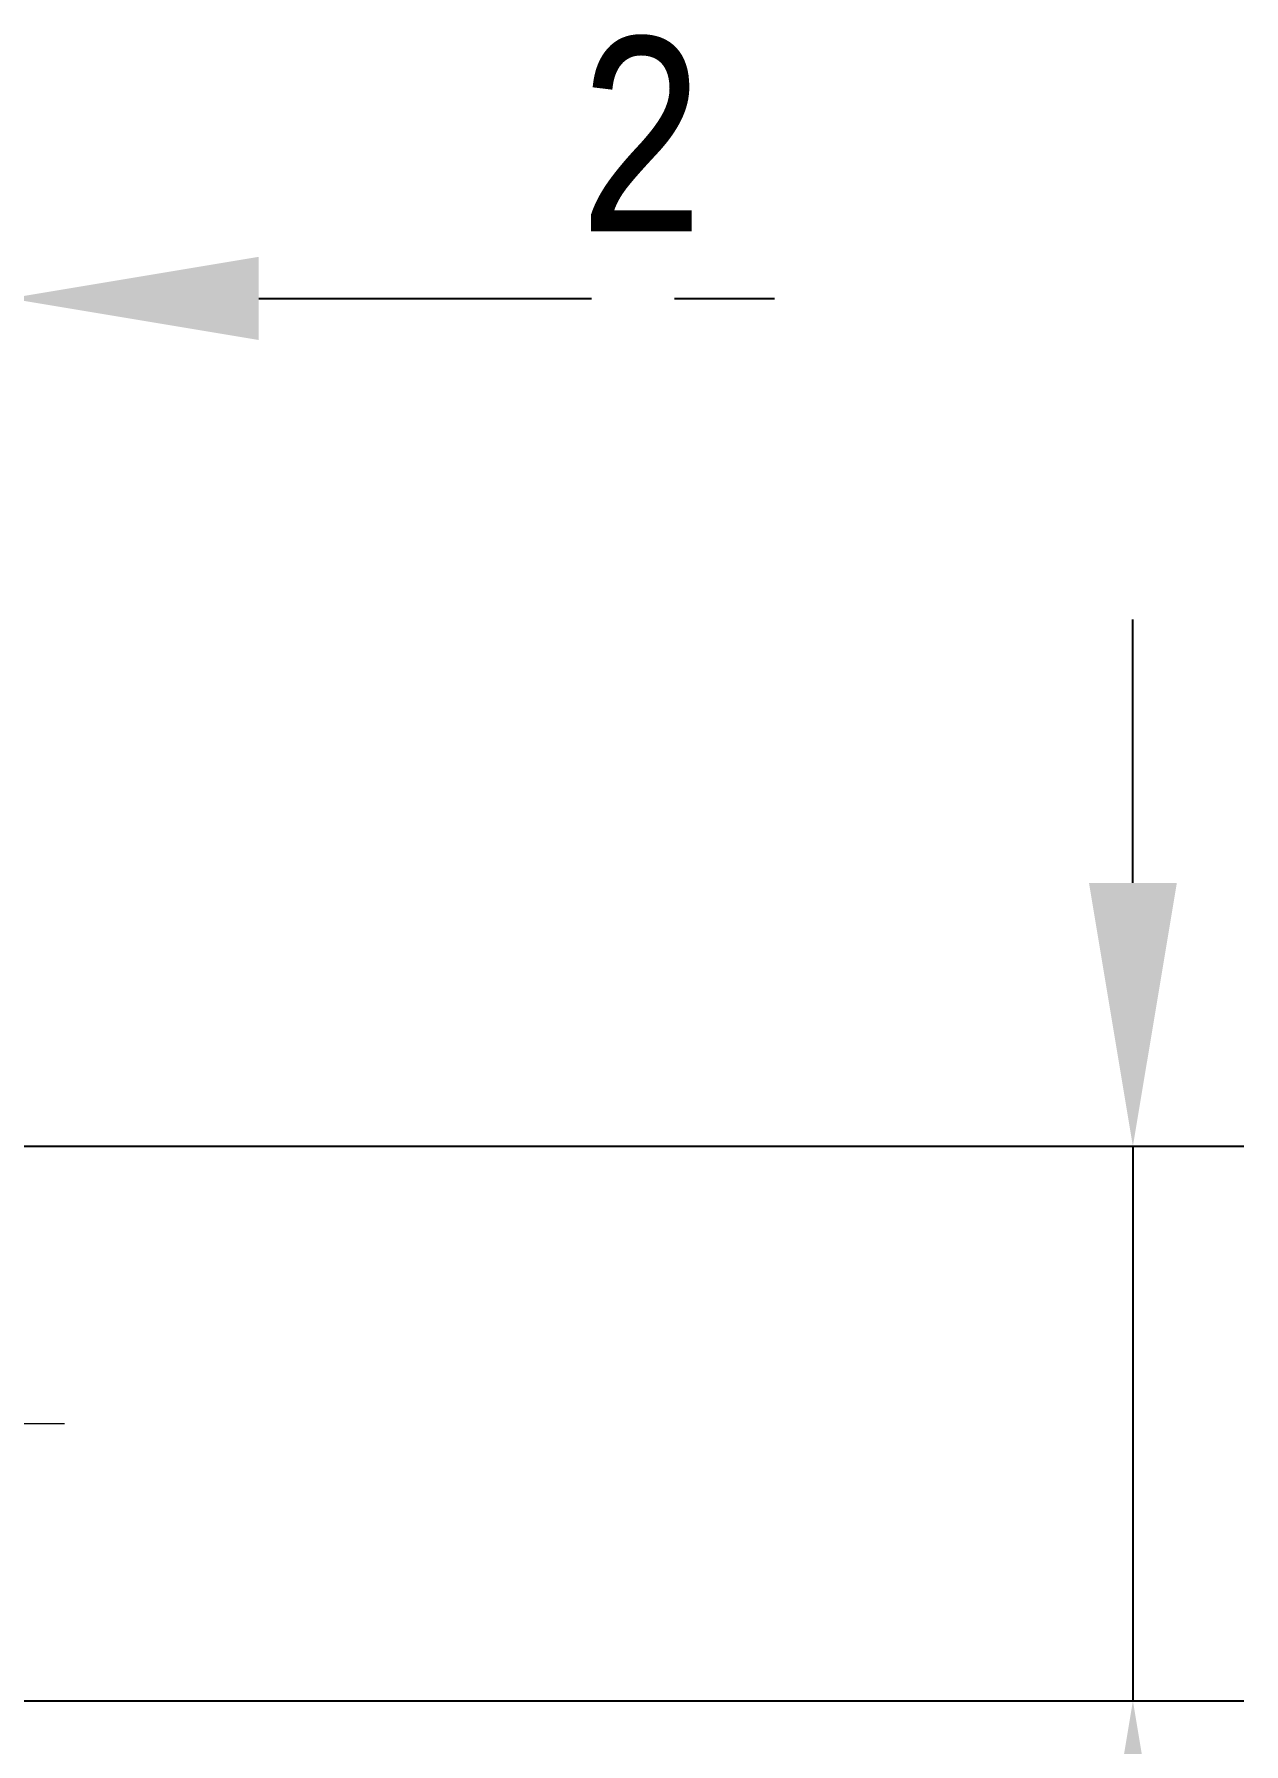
# Model space of a CAD drawing. Header units: millimetres. Extents: x -80 to 17556, y -2605 to 646.
# Drawn here: x 502.69 to 524.51, y 283.95 to 314.78 of the extents above; entities that cross this region are included whole.
import ezdxf

# ---------------------------------------------------------------- set-up
doc = ezdxf.new("R2010")
doc.units = ezdxf.units.MM
doc.header["$LTSCALE"] = 2
doc.linetypes.add('DASH', pattern=[3.75, 3, -0.75])
doc.linetypes.add('LONGDASH_DASH', pattern=[10.5, 6, -0.75, 3, -0.75])
for name, color, linetype, lineweight in [('2', 7, 'Continuous', 25), ('3', 1, 'DASH', 35), ('4', 2, 'LONGDASH_DASH', 25), ('SK4', 2, 'LONGDASH_DASH', 25)]:
    doc.layers.add(name, color=color, linetype=linetype, lineweight=lineweight)
doc.styles.add('blockfont', font='simplex.shx')
doc.styles.add('MONOSPACE821BT', font='monos.ttf', dxfattribs={"width": 0.8})
doc.styles.add('S07', font='simplex.shx', dxfattribs={"width": 0.7})
doc.dimstyles.get("Standard").update_dxf_attribs({"dimtxt": 0.18, "dimasz": 0.18, "dimexe": 0.18, "dimexo": 0.0625, "dimgap": 0.09, "dimtad": 0, "dimtih": 1, "dimtoh": 1, "dimzin": 0, "dimdsep": 46, "dimtxsty": 'Standard', "dimcen": 0.09, "dimadec": 0, "dimazin": 0, "dimtfac": 1, "dimtofl": 0, "dimtmove": 2, "dimatfit": 3, "dimfxl": 1, "dimtolj": 1, "dimarcsym": 0})
doc.dimstyles.new('WALTER_1$0', dxfattribs={"dimtxt": 3.5, "dimasz": 4.5, "dimexe": 1.5, "dimexo": 0, "dimgap": 1.2, "dimtad": 1, "dimdec": 3, "dimdsep": 46, "dimtxsty": 'S07', "dimcen": 2.3, "dimclrd": 256, "dimclre": 256, "dimclrt": 256, "dimadec": 0, "dimazin": 0, "dimtfac": 0.6, "dimtdec": 3, "dimtmove": 0, "dimatfit": 3, "dimfxl": 1, "dimtolj": 1, "dimarcsym": 0})

# ---------------------------------------------------------------- blocks, each defined once
blk = doc.blocks.new('*D40')
at = {"layer": '2', "color": 7, "linetype": 'Continuous', "lineweight": -2, "transparency": 16777216}
for p, q in [((163.541, 46.36), (163.541, 51.11)), ((140.275, 41.61), (165.541, 41.61)), ((163.541, 41.61), (163.541, 31.61)), ((140.275, 31.61), (165.541, 31.61)), ((163.541, 26.86), (163.541, 0))]:
    blk.add_line(p, q, dxfattribs=at)
at = {"layer": '2', "color": 7, "linetype": 'Continuous', "transparency": 16777216}
for points in [[(162.749, 46.36), (164.333, 46.36), (163.541, 41.61)], [(162.749, 26.86), (164.333, 26.86), (163.541, 31.61)]]:
    blk.add_solid(points, dxfattribs=at)
at = {"layer": 'Defpoints', "color": 0, "linetype": 'Continuous', "transparency": 16777216}
for p in [(140.275, 41.61), (140.275, 31.61), (163.541, 31.61)]:
    blk.add_point(p, dxfattribs=at)
at = {"layer": '2', "color": 7, "linetype": 'Continuous', "lineweight": 13, "transparency": 16777216, "insert": (158.971, 8.161), "char_height": 4.57, "attachment_point": 5, "rotation": 90, "style": 'blockfont'}
blk.add_mtext('\\A1;M10', dxfattribs=at)
blk = doc.blocks.new('*D36')
at = {"layer": '3', "lineweight": -2, "transparency": 16777216}
for p, q in [((140.275, 39.879), (140.275, 58.402)), ((143.275, 41.392), (143.275, 58.402)), ((135.775, 56.902), (131.275, 56.902)), ((140.275, 56.902), (143.275, 56.902)), ((147.775, 56.902), (157.078, 56.902))]:
    blk.add_line(p, q, dxfattribs=at)
at = {"layer": '3', "transparency": 16777216}
for points in [[(135.775, 57.652), (135.775, 56.152), (140.275, 56.902)], [(147.775, 57.652), (147.775, 56.152), (143.275, 56.902)]]:
    blk.add_solid(points, dxfattribs=at)
at = {"layer": 'Defpoints', "color": 0, "transparency": 16777216}
for p in [(143.275, 56.902), (143.275, 41.392), (140.275, 39.879)]:
    blk.add_point(p, dxfattribs=at)
at = {"layer": '3', "transparency": 16777216, "insert": (154.677, 59.863), "char_height": 3.5, "attachment_point": 5, "style": 'MONOSPACE821BT'}
blk.add_mtext('\\A1;2', dxfattribs=at)
blk = doc.blocks.new('A$C1EDF66EC')
at = {"layer": '4', "lineweight": 13}
blk.add_line((79.2752, 36.6101), (144.2752, 36.6101), dxfattribs=at)
at = {"layer": 'SK4', "lineweight": 13}
blk.add_line((42.2752, 36.6101), (144.2752, 36.6101), dxfattribs=at)
at = {"layer": '2', "color": 7, "linetype": 'Continuous', "lineweight": 13}
dim = blk.add_linear_dim(base=(163.5409, 31.6101), p1=(140.2752, 41.6101), p2=(140.2752, 31.6101), angle=90, text='M<>', dimstyle='Standard', override={"dimtxt": 4.57, "dimasz": 4.75, "dimexe": 2, "dimexo": 0, "dimgap": 2.285, "dimtad": 1, "dimtih": 0, "dimtoh": 0, "dimdec": 3, "dimzin": 8, "dimtxsty": 'blockfont', "dimsah": 1, "dimclrd": 7, "dimclre": 7, "dimclrt": 7, "dimtm": -0.005, "dimtdec": 3, "dimtofl": 1, "dimtmove": 0}, dxfattribs=at)
dim.commit()
dim.dimension.update_dxf_attribs({"geometry": '*D40', "text_midpoint": (163.5409, 8.1607), "dimtype": 128})
at = {"layer": '3'}
dim = blk.add_linear_dim(base=(143.2752, 56.9019), p1=(140.2752, 39.8795), p2=(143.2752, 41.3917), text='2', dimstyle='WALTER_1$0', override={"dimtxsty": 'MONOSPACE821BT'}, dxfattribs=at)
dim.commit()
dim.dimension.update_dxf_attribs({"geometry": '*D36', "text_midpoint": (154.6767, 59.863)})

msp = doc.modelspace()

# ---------------------------------------------------------------- block references
msp.add_blockref('A$C1EDF66EC', (358.9681, 253.1111))

doc.saveas('drawing.dxf')
